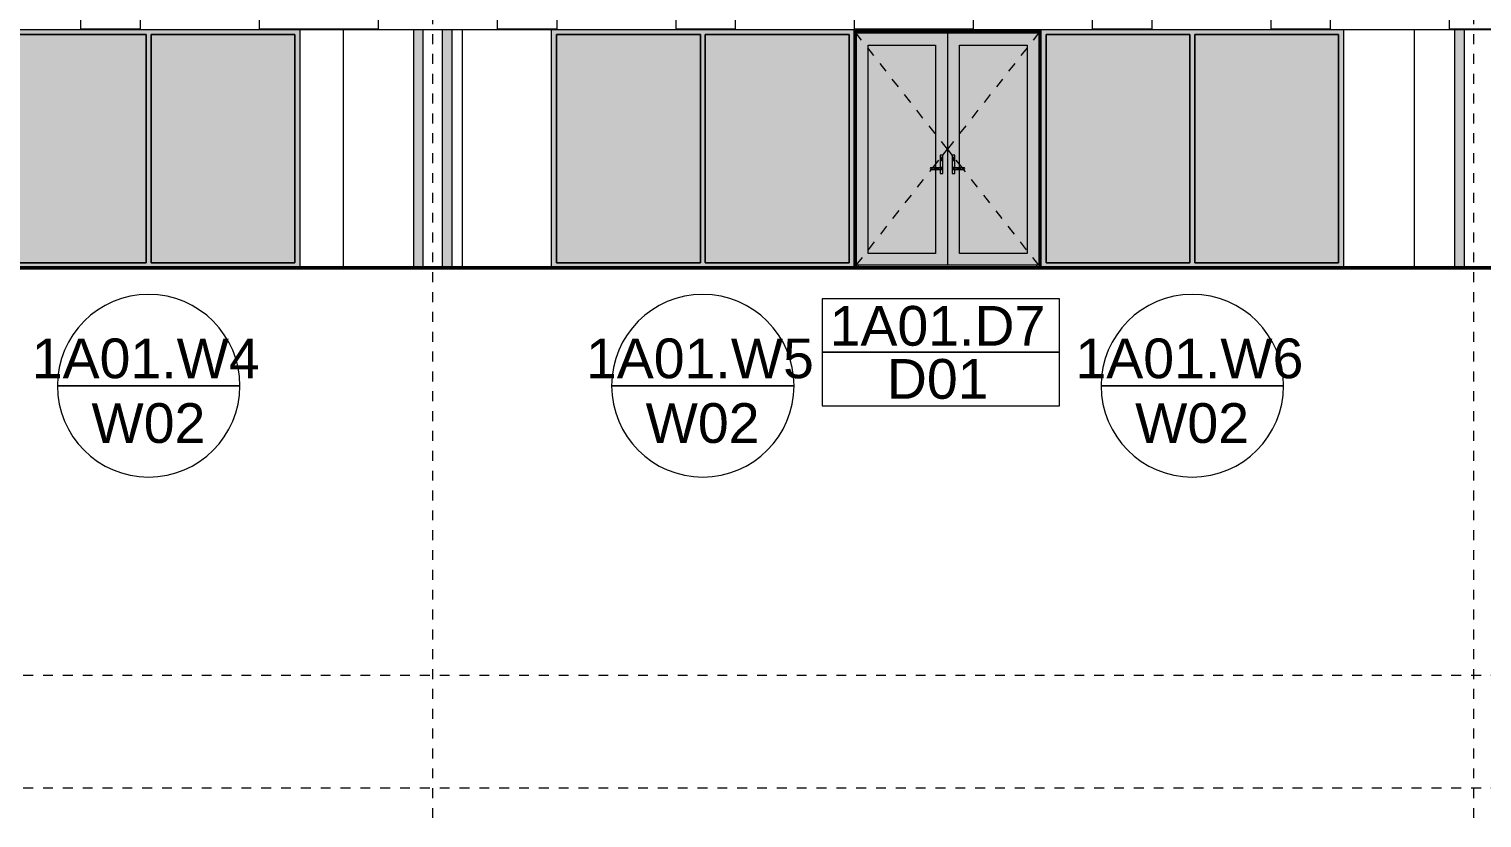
# Model space of a CAD drawing. Header units: metres. Extents: x -2362 to -2010, y -1 to 30.
# Drawn here: x -2056.34 to -2041.69, y -0.3 to 7.65 of the extents above; entities that cross this region are included whole.
import ezdxf

# ---------------------------------------------------------------- set-up
doc = ezdxf.new("R2010")
doc.units = ezdxf.units.M
for name, pattern in [('AEC_Center', [0.024, 0.012, -0.004, 0.004, -0.004]), ('Dash Small', [0.009, 0.003, -0.0015, 0.003, -0.0015]), ('Grid Line', [0.021, 0.012, -0.003, 0.003, -0.003])]:
    doc.linetypes.add(name, pattern=pattern)
for name, color, linetype, lineweight in [('A-DETL', 90, 'Continuous', 50), ('A-DOOR', 31, 'Continuous', 5), ('A-DOOR-FRAM', 31, 'Continuous', 5), ('A-DOOR-GLAZ', 31, 'Continuous', 5), ('A-DOOR-IDEN', 31, 'Continuous', 5), ('A-FLOR-LEVL', 51, 'Continuous', 5), ('A-GLAZ', 151, 'Continuous', 5), ('A-GLAZ-IDEN', 152, 'Continuous', 5), ('A-WALL', 113, 'Continuous', 5), ('A-WALL-PATT', 111, 'Continuous', 5), ('P-SANR-FIXT', 6, 'Continuous', 5), ('S-GRID', 1, 'Continuous', 5)]:
    doc.layers.add(name, color=color, linetype=linetype, lineweight=lineweight)
doc.styles.add('Arial_2', font='arial.ttf', dxfattribs={"height": 0.4})

# ---------------------------------------------------------------- blocks, each defined once
blk = doc.blocks.new('X_Door-Panel-Hinge-Standard - Standard-V278-SOUTH EAST - PART C')
at = {"layer": 'A-DOOR'}
h = blk.add_hatch(color=256, dxfattribs=at)
h.paths.add_polyline_path([(-1598.297, 5.265), (-1597.377, 5.265), (-1597.377, 7.605), (-1598.297, 7.605), (-1598.297, 6.414)])
h.paths.add_polyline_path([(-1597.497, 5.385), (-1598.177, 5.385), (-1598.177, 7.485), (-1597.497, 7.485), (-1597.497, 6.248), (-1597.45, 6.248), (-1597.449, 6.375), (-1597.424, 6.374), (-1597.425, 6.19), (-1597.45, 6.191), (-1597.451, 6.232), (-1597.464, 6.232), (-1597.497, 6.23), (-1597.497, 5.565)])
h.paths.add_polyline_path([(-1597.437, 6.23), (-1597.43, 6.233), (-1597.427, 6.24), (-1597.43, 6.247), (-1597.437, 6.25), (-1597.444, 6.247), (-1597.435, 6.245), (-1597.435, 6.234), (-1597.442, 6.231), (-1597.44, 6.23)])
h.paths.add_polyline_path([(-1597.464, 6.233), (-1597.459, 6.24), (-1597.464, 6.244), (-1597.464, 6.234)])
h.paths.add_polyline_path([(-1597.432, 6.322), (-1597.428, 6.328), (-1597.43, 6.326), (-1597.431, 6.324)])
h.paths.add_polyline_path([(-1597.447, 6.343), (-1597.448, 6.353), (-1597.448, 6.346)])
at = {"layer": 'A-DOOR-GLAZ'}
h = blk.add_hatch(color=256, dxfattribs=at)
h.paths.add_polyline_path([(-1598.177, 5.385), (-1597.497, 5.385), (-1597.497, 6.232), (-1597.543, 6.234), (-1597.545, 6.242), (-1597.542, 6.248), (-1597.533, 6.246), (-1597.521, 6.247), (-1597.497, 6.248), (-1597.497, 7.485), (-1598.177, 7.485), (-1598.177, 5.565)])
h.paths.add_polyline_path([(-1597.515, 6.233), (-1597.516, 6.246), (-1597.521, 6.24), (-1597.516, 6.234)])
at = {"layer": 'A-DOOR', "linetype": 'Dash Small'}
for p, q in [((-1597.377, 6.435), (-1598.297, 7.605)), ((-1597.525, 6.247), (-1597.45, 6.342)), ((-1597.424, 6.375), (-1597.377, 6.435)), ((-1598.297, 5.265), (-1597.536, 6.234))]:
    blk.add_line(p, q, dxfattribs=at)
at = {"layer": 'A-DOOR'}
for p, q in [((-1598.297, 5.265), (-1598.297, 7.605)), ((-1597.377, 7.605), (-1598.297, 7.605)), ((-1598.177, 5.385), (-1598.177, 7.485)), ((-1598.177, 7.485), (-1597.497, 7.485)), ((-1597.497, 7.485), (-1597.497, 6.248)), ((-1597.377, 7.605), (-1597.377, 5.265)), ((-1597.497, 6.233), (-1597.497, 5.385)), ((-1597.497, 5.385), (-1598.177, 5.385)), ((-1597.377, 5.265), (-1598.297, 5.265))]:
    blk.add_line(p, q, dxfattribs=at)
blk = doc.blocks.new('X_Door-Frame-Wood - Standard-3509857-SOUTH EAST - PART C')
at = {"layer": 'A-DOOR-FRAM'}
for p, q in [((-1608.843, 5.24), (-1608.843, 7.64)), ((-1608.823, 7.62), (-1608.823, 5.24)), ((-1608.823, 7.62), (-1606.977, 7.62)), ((-1606.977, 7.62), (-1606.977, 5.24)), ((-1606.957, 5.24), (-1606.957, 7.64)), ((-1608.798, 5.24), (-1608.798, 5.265)), ((-1607.002, 5.265), (-1607.002, 5.24))]:
    blk.add_line(p, q, dxfattribs=at)
blk = doc.blocks.new('X_Door-Handle-Lockwood 4800 Series Lever - Standard-V279-SOUTH EAST - PART C')
at = {"layer": 'A-DOOR'}
h = blk.add_hatch(color=256, dxfattribs=at)
h.paths.add_polyline_path([(-1597.424, 6.374), (-1597.43, 6.324), (-1597.437, 6.321), (-1597.444, 6.324), (-1597.447, 6.331), (-1597.448, 6.346), (-1597.446, 6.348), (-1597.44, 6.353), (-1597.432, 6.352), (-1597.427, 6.348), (-1597.424, 6.373)])
h.paths.add_polyline_path([(-1597.449, 6.19), (-1597.424, 6.191), (-1597.425, 6.375), (-1597.45, 6.374), (-1597.45, 6.248), (-1597.442, 6.249), (-1597.435, 6.25), (-1597.429, 6.245), (-1597.428, 6.237), (-1597.432, 6.231), (-1597.44, 6.23), (-1597.45, 6.232), (-1597.45, 6.191)])
for points in [[(-1597.437, 6.321), (-1597.432, 6.322), (-1597.427, 6.331), (-1597.429, 6.348), (-1597.44, 6.353), (-1597.447, 6.346), (-1597.447, 6.328), (-1597.442, 6.322)], [(-1597.527, 6.24), (-1597.519, 6.242), (-1597.515, 6.247), (-1597.542, 6.246), (-1597.546, 6.24), (-1597.533, 6.24)], [(-1597.542, 6.232), (-1597.535, 6.234), (-1597.523, 6.233), (-1597.516, 6.234), (-1597.523, 6.24), (-1597.546, 6.24), (-1597.542, 6.233)], [(-1597.464, 6.24), (-1597.464, 6.248), (-1597.515, 6.246), (-1597.515, 6.24)], [(-1597.464, 6.232), (-1597.464, 6.24), (-1597.515, 6.238), (-1597.515, 6.232)], [(-1597.454, 6.232), (-1597.435, 6.234), (-1597.434, 6.24), (-1597.46, 6.238), (-1597.464, 6.233), (-1597.458, 6.232)], [(-1597.453, 6.24), (-1597.434, 6.24), (-1597.435, 6.246), (-1597.458, 6.248), (-1597.463, 6.246), (-1597.459, 6.24)]]:
    blk.add_hatch(color=256, dxfattribs=at).paths.add_polyline_path(points)
for p, q in [((-1597.45, 6.374), (-1597.45, 6.248)), ((-1597.425, 6.375), (-1597.449, 6.375)), ((-1597.447, 6.343), (-1597.447, 6.331)), ((-1597.427, 6.331), (-1597.427, 6.343)), ((-1597.424, 6.191), (-1597.424, 6.374)), ((-1597.464, 6.248), (-1597.515, 6.248)), ((-1597.515, 6.232), (-1597.464, 6.232)), ((-1597.45, 6.232), (-1597.45, 6.191)), ((-1597.449, 6.19), (-1597.425, 6.19))]:
    blk.add_line(p, q, dxfattribs=at)
at = {"layer": 'A-DOOR', "flags": 128}
for points in [[(-1597.515, 6.248), (-1597.516, 6.248), (-1597.517, 6.248), (-1597.519, 6.248), (-1597.52, 6.248), (-1597.521, 6.248), (-1597.522, 6.248), (-1597.523, 6.248), (-1597.524, 6.248), (-1597.525, 6.248), (-1597.526, 6.248), (-1597.527, 6.248), (-1597.528, 6.248), (-1597.529, 6.248), (-1597.53, 6.248), (-1597.531, 6.248), (-1597.531, 6.248), (-1597.532, 6.248), (-1597.533, 6.248), (-1597.534, 6.248), (-1597.535, 6.248), (-1597.535, 6.248), (-1597.536, 6.248), (-1597.537, 6.248), (-1597.537, 6.248), (-1597.538, 6.248), (-1597.539, 6.248), (-1597.539, 6.248), (-1597.54, 6.248), (-1597.54, 6.248), (-1597.54, 6.248), (-1597.541, 6.248), (-1597.541, 6.248), (-1597.541, 6.248), (-1597.542, 6.248), (-1597.542, 6.248), (-1597.542, 6.248), (-1597.542, 6.248), (-1597.542, 6.248), (-1597.542, 6.248)], [(-1597.542, 6.232), (-1597.542, 6.232), (-1597.542, 6.232), (-1597.542, 6.232), (-1597.542, 6.232), (-1597.542, 6.232), (-1597.542, 6.232), (-1597.541, 6.232), (-1597.541, 6.232), (-1597.541, 6.232), (-1597.54, 6.232), (-1597.54, 6.232), (-1597.539, 6.232), (-1597.539, 6.232), (-1597.538, 6.232), (-1597.538, 6.232), (-1597.537, 6.232), (-1597.536, 6.232), (-1597.536, 6.232), (-1597.535, 6.232), (-1597.534, 6.232), (-1597.533, 6.232), (-1597.532, 6.232), (-1597.532, 6.232), (-1597.531, 6.232), (-1597.53, 6.232), (-1597.529, 6.232), (-1597.528, 6.232), (-1597.527, 6.232), (-1597.526, 6.232), (-1597.525, 6.232), (-1597.524, 6.232), (-1597.523, 6.232), (-1597.522, 6.232), (-1597.521, 6.232), (-1597.52, 6.232), (-1597.519, 6.232), (-1597.518, 6.232), (-1597.517, 6.232), (-1597.516, 6.232), (-1597.515, 6.232)], [(-1597.437, 6.248), (-1597.437, 6.248), (-1597.437, 6.248), (-1597.437, 6.248), (-1597.438, 6.248), (-1597.438, 6.248), (-1597.438, 6.248), (-1597.438, 6.248), (-1597.439, 6.248), (-1597.439, 6.248), (-1597.439, 6.248), (-1597.44, 6.248), (-1597.44, 6.248), (-1597.441, 6.248), (-1597.441, 6.248), (-1597.442, 6.248), (-1597.443, 6.248), (-1597.443, 6.248), (-1597.444, 6.248), (-1597.445, 6.248), (-1597.445, 6.248), (-1597.446, 6.248), (-1597.447, 6.248), (-1597.448, 6.248), (-1597.449, 6.248), (-1597.45, 6.248), (-1597.451, 6.248), (-1597.452, 6.248), (-1597.453, 6.248), (-1597.454, 6.248), (-1597.455, 6.248), (-1597.456, 6.248), (-1597.457, 6.248), (-1597.458, 6.248), (-1597.459, 6.248), (-1597.46, 6.248), (-1597.461, 6.248), (-1597.462, 6.248), (-1597.463, 6.248), (-1597.464, 6.248), (-1597.464, 6.248)], [(-1597.464, 6.232), (-1597.463, 6.232), (-1597.462, 6.232), (-1597.461, 6.232), (-1597.46, 6.232), (-1597.459, 6.232), (-1597.458, 6.232), (-1597.457, 6.232), (-1597.456, 6.232), (-1597.455, 6.232), (-1597.454, 6.232), (-1597.453, 6.232), (-1597.452, 6.232), (-1597.451, 6.232), (-1597.45, 6.232), (-1597.449, 6.232), (-1597.448, 6.232), (-1597.447, 6.232), (-1597.446, 6.232), (-1597.446, 6.232), (-1597.445, 6.232), (-1597.444, 6.232), (-1597.443, 6.232), (-1597.443, 6.232), (-1597.442, 6.232), (-1597.442, 6.232), (-1597.441, 6.232), (-1597.44, 6.232), (-1597.44, 6.232), (-1597.44, 6.232), (-1597.439, 6.232), (-1597.439, 6.232), (-1597.438, 6.232), (-1597.438, 6.232), (-1597.438, 6.232), (-1597.438, 6.232), (-1597.438, 6.232), (-1597.437, 6.232), (-1597.437, 6.232), (-1597.437, 6.232)]]:
    blk.add_lwpolyline(points, dxfattribs=at)
at = {"layer": 'A-DOOR'}
for centre, radius, start, end in [((-1597.449, 6.374), 0.001, 90, 180), ((-1597.437, 6.343), 0.01, 360, 180), ((-1597.437, 6.331), 0.01, 180, 0), ((-1597.437, 6.331), 0.01, 195, 210), ((-1597.437, 6.343), 0.01, 0, 120), ((-1597.437, 6.331), 0.01, 240, 300), ((-1597.437, 6.331), 0.01, 315, 0), ((-1597.437, 6.343), 0.01, 0, 15), ((-1597.437, 6.343), 0.01, 0, 15), ((-1597.425, 6.374), 0.001, 0, 90), ((-1597.542, 6.24), 0.008, 90, 270), ((-1597.542, 6.24), 0.008, 90, 180), ((-1597.542, 6.24), 0.008, 180, 270), ((-1597.449, 6.191), 0.001, 180, 270), ((-1597.437, 6.24), 0.01, 0, 135), ((-1597.437, 6.24), 0.01, 225, 0), ((-1597.437, 6.24), 0.008, 0, 120), ((-1597.437, 6.24), 0.008, 240, 0), ((-1597.437, 6.24), 0.008, 270, 90), ((-1597.425, 6.191), 0.001, 270, 0)]:
    blk.add_arc(centre, radius, start, end, dxfattribs=at)
blk = doc.blocks.new('Downpipe - L Spreader - 100D-V297-SOUTH EAST - PART C')
at = {"layer": 'P-SANR-FIXT'}
blk.add_hatch(color=256, dxfattribs=at).paths.add_polyline_path([(-1592.226, 5.24), (-1592.163, 5.24), (-1592.165, 7.64), (-1592.263, 7.64), (-1592.261, 5.24), (-1592.226, 5.24)])
for p, q in [((-1592.263, 7.64), (-1592.263, 5.24)), ((-1592.163, 5.24), (-1592.163, 7.64))]:
    blk.add_line(p, q, dxfattribs=at)
blk = doc.blocks.new('Downpipe - L Spreader - 100D-V298-SOUTH EAST - PART C')
at = {"layer": 'P-SANR-FIXT'}
blk.add_hatch(color=256, dxfattribs=at).paths.add_polyline_path([(-1602.435, 5.24), (-1602.373, 5.24), (-1602.375, 7.64), (-1602.473, 7.64), (-1602.471, 5.24), (-1602.436, 5.24)])
for p, q in [((-1602.473, 7.64), (-1602.473, 5.24)), ((-1602.373, 5.24), (-1602.373, 7.64))]:
    blk.add_line(p, q, dxfattribs=at)
blk = doc.blocks.new('Downpipe - L Spreader - 100D-3377907-SOUTH EAST - PART C')
at = {"layer": 'P-SANR-FIXT'}
blk.add_hatch(color=256, dxfattribs=at).paths.add_polyline_path([(-1581.701, 5.24), (-1581.663, 5.24), (-1581.665, 7.64), (-1581.763, 7.64), (-1581.761, 5.24), (-1581.713, 5.24)])
for p, q in [((-1581.763, 7.64), (-1581.763, 5.24)), ((-1581.663, 5.24), (-1581.663, 7.64))]:
    blk.add_line(p, q, dxfattribs=at)
blk = doc.blocks.new('X_Door-Panel-Hinge-Standard - Standard-V305-SOUTH EAST - PART C')
at = {"layer": 'A-DOOR'}
h = blk.add_hatch(color=256, dxfattribs=at)
h.paths.add_polyline_path([(-1597.375, 5.265), (-1596.455, 5.265), (-1596.455, 7.605), (-1597.375, 7.605), (-1597.375, 5.565)])
h.paths.add_polyline_path([(-1596.575, 5.385), (-1597.255, 5.385), (-1597.255, 6.232), (-1597.302, 6.23), (-1597.303, 6.19), (-1597.328, 6.191), (-1597.327, 6.375), (-1597.302, 6.374), (-1597.302, 6.248), (-1597.288, 6.248), (-1597.255, 6.248), (-1597.255, 7.485), (-1596.575, 7.485), (-1596.575, 6.414)])
h.paths.add_polyline_path([(-1597.315, 6.23), (-1597.308, 6.233), (-1597.318, 6.235), (-1597.318, 6.246), (-1597.31, 6.249), (-1597.318, 6.25), (-1597.324, 6.245), (-1597.325, 6.237), (-1597.32, 6.231), (-1597.318, 6.23)])
h.paths.add_polyline_path([(-1597.288, 6.233), (-1597.289, 6.246), (-1597.294, 6.24), (-1597.289, 6.234)])
h.paths.add_polyline_path([(-1597.325, 6.343), (-1597.325, 6.35), (-1597.326, 6.346)])
at = {"layer": 'A-DOOR-GLAZ'}
h = blk.add_hatch(color=256, dxfattribs=at)
h.paths.add_polyline_path([(-1596.575, 5.385), (-1596.575, 7.485), (-1597.255, 7.485), (-1597.255, 6.248), (-1597.21, 6.247), (-1597.207, 6.24), (-1597.211, 6.232), (-1597.22, 6.234), (-1597.232, 6.233), (-1597.255, 6.232), (-1597.255, 5.385), (-1596.591, 5.385)])
h.paths.add_polyline_path([(-1597.237, 6.233), (-1597.232, 6.24), (-1597.237, 6.244), (-1597.237, 6.234)])
at = {"layer": 'A-DOOR', "linetype": 'Dash Small'}
for p, q in [((-1597.375, 6.435), (-1596.455, 7.605)), ((-1597.328, 6.375), (-1597.375, 6.435)), ((-1597.227, 6.247), (-1597.302, 6.342)), ((-1596.455, 5.265), (-1597.216, 6.233))]:
    blk.add_line(p, q, dxfattribs=at)
at = {"layer": 'A-DOOR'}
for p, q in [((-1597.375, 5.265), (-1597.375, 7.605)), ((-1596.455, 7.605), (-1597.375, 7.605)), ((-1597.255, 7.485), (-1596.575, 7.485)), ((-1597.255, 6.248), (-1597.255, 7.485)), ((-1596.575, 7.485), (-1596.575, 5.385)), ((-1596.455, 7.605), (-1596.455, 5.265)), ((-1597.255, 5.385), (-1597.255, 6.233)), ((-1596.575, 5.385), (-1597.255, 5.385)), ((-1596.455, 5.265), (-1597.375, 5.265))]:
    blk.add_line(p, q, dxfattribs=at)
blk = doc.blocks.new('X_Door-Handle-Lockwood 4800 Series Lever - Standard-V306-SOUTH EAST - PART C')
at = {"layer": 'A-DOOR'}
h = blk.add_hatch(color=256, dxfattribs=at)
h.paths.add_polyline_path([(-1597.302, 6.374), (-1597.308, 6.324), (-1597.315, 6.321), (-1597.322, 6.324), (-1597.325, 6.331), (-1597.326, 6.353), (-1597.324, 6.348), (-1597.318, 6.353), (-1597.31, 6.352), (-1597.305, 6.348), (-1597.305, 6.353)])
h.paths.add_polyline_path([(-1597.303, 6.19), (-1597.302, 6.191), (-1597.302, 6.232), (-1597.31, 6.231), (-1597.318, 6.23), (-1597.324, 6.235), (-1597.325, 6.243), (-1597.32, 6.249), (-1597.313, 6.25), (-1597.302, 6.248), (-1597.303, 6.375), (-1597.328, 6.374), (-1597.327, 6.19)])
for points in [[(-1597.315, 6.321), (-1597.31, 6.322), (-1597.305, 6.331), (-1597.307, 6.348), (-1597.313, 6.353), (-1597.324, 6.348), (-1597.325, 6.343), (-1597.325, 6.331), (-1597.32, 6.322)], [(-1597.3, 6.24), (-1597.292, 6.242), (-1597.288, 6.247), (-1597.308, 6.247), (-1597.318, 6.246), (-1597.319, 6.24), (-1597.306, 6.24)], [(-1597.299, 6.232), (-1597.289, 6.234), (-1597.294, 6.24), (-1597.319, 6.24), (-1597.318, 6.234), (-1597.3, 6.232)], [(-1597.237, 6.24), (-1597.237, 6.248), (-1597.288, 6.246), (-1597.288, 6.24)], [(-1597.237, 6.232), (-1597.237, 6.24), (-1597.288, 6.238), (-1597.288, 6.232)], [(-1597.211, 6.232), (-1597.207, 6.24), (-1597.233, 6.238), (-1597.237, 6.233), (-1597.213, 6.233)], [(-1597.226, 6.24), (-1597.207, 6.24), (-1597.211, 6.248), (-1597.218, 6.246), (-1597.229, 6.247), (-1597.236, 6.246), (-1597.229, 6.24)]]:
    blk.add_hatch(color=256, dxfattribs=at).paths.add_polyline_path(points)
for p, q in [((-1597.328, 6.374), (-1597.328, 6.191)), ((-1597.303, 6.375), (-1597.327, 6.375)), ((-1597.325, 6.343), (-1597.325, 6.331)), ((-1597.305, 6.331), (-1597.305, 6.343)), ((-1597.302, 6.248), (-1597.302, 6.374)), ((-1597.327, 6.19), (-1597.303, 6.19)), ((-1597.302, 6.191), (-1597.302, 6.232)), ((-1597.237, 6.248), (-1597.288, 6.248)), ((-1597.288, 6.232), (-1597.237, 6.232))]:
    blk.add_line(p, q, dxfattribs=at)
at = {"layer": 'A-DOOR', "flags": 128}
for points in [[(-1597.288, 6.248), (-1597.289, 6.248), (-1597.29, 6.248), (-1597.292, 6.248), (-1597.293, 6.248), (-1597.294, 6.248), (-1597.295, 6.248), (-1597.296, 6.248), (-1597.297, 6.248), (-1597.298, 6.248), (-1597.299, 6.248), (-1597.3, 6.248), (-1597.301, 6.248), (-1597.302, 6.248), (-1597.303, 6.248), (-1597.304, 6.248), (-1597.304, 6.248), (-1597.305, 6.248), (-1597.306, 6.248), (-1597.307, 6.248), (-1597.308, 6.248), (-1597.308, 6.248), (-1597.309, 6.248), (-1597.31, 6.248), (-1597.31, 6.248), (-1597.311, 6.248), (-1597.312, 6.248), (-1597.312, 6.248), (-1597.313, 6.248), (-1597.313, 6.248), (-1597.313, 6.248), (-1597.314, 6.248), (-1597.314, 6.248), (-1597.314, 6.248), (-1597.315, 6.248), (-1597.315, 6.248), (-1597.315, 6.248), (-1597.315, 6.248), (-1597.315, 6.248), (-1597.315, 6.248)], [(-1597.315, 6.232), (-1597.315, 6.232), (-1597.315, 6.232), (-1597.315, 6.232), (-1597.315, 6.232), (-1597.315, 6.232), (-1597.315, 6.232), (-1597.314, 6.232), (-1597.314, 6.232), (-1597.314, 6.232), (-1597.313, 6.232), (-1597.313, 6.232), (-1597.312, 6.232), (-1597.312, 6.232), (-1597.311, 6.232), (-1597.311, 6.232), (-1597.31, 6.232), (-1597.309, 6.232), (-1597.309, 6.232), (-1597.308, 6.232), (-1597.307, 6.232), (-1597.306, 6.232), (-1597.305, 6.232), (-1597.305, 6.232), (-1597.304, 6.232), (-1597.303, 6.232), (-1597.302, 6.232), (-1597.301, 6.232), (-1597.3, 6.232), (-1597.299, 6.232), (-1597.298, 6.232), (-1597.297, 6.232), (-1597.296, 6.232), (-1597.295, 6.232), (-1597.294, 6.232), (-1597.293, 6.232), (-1597.292, 6.232), (-1597.291, 6.232), (-1597.29, 6.232), (-1597.289, 6.232), (-1597.288, 6.232)], [(-1597.21, 6.248), (-1597.21, 6.248), (-1597.21, 6.248), (-1597.21, 6.248), (-1597.211, 6.248), (-1597.211, 6.248), (-1597.211, 6.248), (-1597.211, 6.248), (-1597.212, 6.248), (-1597.212, 6.248), (-1597.212, 6.248), (-1597.213, 6.248), (-1597.213, 6.248), (-1597.214, 6.248), (-1597.214, 6.248), (-1597.215, 6.248), (-1597.216, 6.248), (-1597.216, 6.248), (-1597.217, 6.248), (-1597.218, 6.248), (-1597.218, 6.248), (-1597.219, 6.248), (-1597.22, 6.248), (-1597.221, 6.248), (-1597.222, 6.248), (-1597.223, 6.248), (-1597.224, 6.248), (-1597.225, 6.248), (-1597.226, 6.248), (-1597.227, 6.248), (-1597.228, 6.248), (-1597.229, 6.248), (-1597.23, 6.248), (-1597.231, 6.248), (-1597.232, 6.248), (-1597.233, 6.248), (-1597.234, 6.248), (-1597.235, 6.248), (-1597.236, 6.248), (-1597.237, 6.248), (-1597.237, 6.248)], [(-1597.237, 6.232), (-1597.236, 6.232), (-1597.235, 6.232), (-1597.234, 6.232), (-1597.233, 6.232), (-1597.232, 6.232), (-1597.231, 6.232), (-1597.23, 6.232), (-1597.229, 6.232), (-1597.228, 6.232), (-1597.227, 6.232), (-1597.226, 6.232), (-1597.225, 6.232), (-1597.224, 6.232), (-1597.223, 6.232), (-1597.222, 6.232), (-1597.221, 6.232), (-1597.22, 6.232), (-1597.219, 6.232), (-1597.219, 6.232), (-1597.218, 6.232), (-1597.217, 6.232), (-1597.216, 6.232), (-1597.216, 6.232), (-1597.215, 6.232), (-1597.215, 6.232), (-1597.214, 6.232), (-1597.213, 6.232), (-1597.213, 6.232), (-1597.213, 6.232), (-1597.212, 6.232), (-1597.212, 6.232), (-1597.211, 6.232), (-1597.211, 6.232), (-1597.211, 6.232), (-1597.211, 6.232), (-1597.211, 6.232), (-1597.21, 6.232), (-1597.21, 6.232), (-1597.21, 6.232)]]:
    blk.add_lwpolyline(points, dxfattribs=at)
at = {"layer": 'A-DOOR'}
for centre, radius, start, end in [((-1597.327, 6.374), 0.001, 90, 180), ((-1597.315, 6.343), 0.01, 0, 180), ((-1597.315, 6.343), 0.01, 60, 180), ((-1597.315, 6.343), 0.01, 165, 180), ((-1597.315, 6.343), 0.01, 165, 180), ((-1597.315, 6.331), 0.01, 180, 0), ((-1597.315, 6.331), 0.01, 180, 225), ((-1597.315, 6.331), 0.01, 240, 300), ((-1597.315, 6.343), 0.01, 0, 30), ((-1597.315, 6.331), 0.01, 330, 345), ((-1597.315, 6.343), 0.01, 0, 15), ((-1597.315, 6.343), 0.01, 0, 15), ((-1597.303, 6.374), 0.001, 0, 90), ((-1597.327, 6.191), 0.001, 180, 270), ((-1597.315, 6.24), 0.01, 45, 180), ((-1597.315, 6.24), 0.01, 180, 315), ((-1597.315, 6.24), 0.008, 90, 270), ((-1597.315, 6.24), 0.008, 60, 180), ((-1597.315, 6.24), 0.008, 180, 300), ((-1597.303, 6.191), 0.001, 270, 0), ((-1597.21, 6.24), 0.008, 270, 90), ((-1597.21, 6.24), 0.008, 0, 90), ((-1597.21, 6.24), 0.008, 270, 0)]:
    blk.add_arc(centre, radius, start, end, dxfattribs=at)
blk = doc.blocks.new('Window Unit_2 Bay - 2400x3050-V308-SOUTH EAST - PART C')
at = {"layer": 'A-GLAZ'}
h = blk.add_hatch(color=256, dxfattribs=at)
h.paths.add_polyline_path([(-1606.957, 5.24), (-1603.907, 5.24), (-1603.907, 7.64), (-1606.957, 7.64), (-1606.957, 5.565)])
h.paths.add_polyline_path([(-1603.957, 5.29), (-1605.407, 5.29), (-1605.407, 7.59), (-1603.957, 7.59), (-1603.957, 6.414)])
h.paths.add_polyline_path([(-1605.457, 5.29), (-1606.907, 5.29), (-1606.907, 7.59), (-1605.457, 7.59), (-1605.457, 6.414)])
h = blk.add_hatch(color=256, dxfattribs=at)
h.paths.add_polyline_path([(-1606.589, 5.29), (-1605.457, 5.29), (-1605.457, 7.59), (-1606.907, 7.59), (-1606.907, 5.29)])
h.paths.add_polyline_path([(-1603.957, 5.29), (-1603.957, 7.59), (-1605.407, 7.59), (-1605.407, 5.29), (-1604.923, 5.29)])
for p, q in [((-1606.957, 5.24), (-1606.957, 7.64)), ((-1603.907, 7.64), (-1603.907, 5.24)), ((-1606.907, 7.59), (-1606.907, 5.29)), ((-1606.907, 7.59), (-1605.457, 7.59)), ((-1605.457, 7.59), (-1606.907, 7.59)), ((-1606.907, 5.29), (-1606.907, 7.59)), ((-1605.457, 5.29), (-1605.457, 7.59)), ((-1605.457, 7.59), (-1605.457, 5.29)), ((-1605.407, 7.59), (-1605.407, 5.29)), ((-1605.407, 7.59), (-1603.957, 7.59)), ((-1603.957, 7.59), (-1605.407, 7.59)), ((-1605.407, 5.29), (-1605.407, 7.59)), ((-1603.957, 5.29), (-1603.957, 7.59)), ((-1603.957, 7.59), (-1603.957, 5.29)), ((-1606.907, 5.29), (-1605.457, 5.29)), ((-1605.457, 5.29), (-1606.907, 5.29)), ((-1605.407, 5.29), (-1603.957, 5.29)), ((-1603.957, 5.29), (-1605.407, 5.29))]:
    blk.add_line(p, q, dxfattribs=at)
blk = doc.blocks.new('Window Unit_2 Bay - 2400x3050-3440899-SOUTH EAST - PART C')
at = {"layer": 'A-GLAZ'}
h = blk.add_hatch(color=256, dxfattribs=at)
h.paths.add_polyline_path([(-1622.347, 5.24), (-1619.343, 5.24), (-1619.343, 7.64), (-1622.393, 7.64), (-1622.393, 5.24)])
h.paths.add_polyline_path([(-1621.587, 5.29), (-1622.343, 5.29), (-1622.343, 7.59), (-1620.893, 7.59), (-1620.893, 5.29)])
h.paths.add_polyline_path([(-1619.92, 5.29), (-1620.843, 5.29), (-1620.843, 7.59), (-1619.393, 7.59), (-1619.393, 5.29)])
h = blk.add_hatch(color=256, dxfattribs=at)
h.paths.add_polyline_path([(-1622.343, 5.29), (-1620.893, 5.29), (-1620.893, 7.59), (-1622.343, 7.59), (-1622.343, 6.414)])
h.paths.add_polyline_path([(-1619.92, 5.29), (-1619.393, 5.29), (-1619.393, 7.59), (-1620.843, 7.59), (-1620.843, 5.29)])
for p, q in [((-1622.393, 5.24), (-1622.393, 7.64)), ((-1619.343, 7.64), (-1619.343, 5.24)), ((-1622.343, 7.59), (-1622.343, 5.29)), ((-1622.343, 7.59), (-1620.893, 7.59)), ((-1620.893, 7.59), (-1622.343, 7.59)), ((-1622.343, 5.29), (-1622.343, 7.59)), ((-1620.893, 5.29), (-1620.893, 7.59)), ((-1620.893, 7.59), (-1620.893, 5.29)), ((-1620.843, 7.59), (-1620.843, 5.29)), ((-1620.843, 7.59), (-1619.393, 7.59)), ((-1619.393, 7.59), (-1620.843, 7.59)), ((-1620.843, 5.29), (-1620.843, 7.59)), ((-1619.393, 5.29), (-1619.393, 7.59)), ((-1619.393, 7.59), (-1619.393, 5.29)), ((-1622.343, 5.29), (-1620.893, 5.29)), ((-1620.893, 5.29), (-1622.343, 5.29)), ((-1620.843, 5.29), (-1619.393, 5.29)), ((-1619.393, 5.29), (-1620.843, 5.29))]:
    blk.add_line(p, q, dxfattribs=at)
blk = doc.blocks.new('AA_DOOR_MARK _ TYPE MARK_HA2 - Mark _ Type Mark-1751130-SOUTH EAST - PART C')
at = {"layer": 'A-DOOR-IDEN'}
for p, q in [((-1646.184, 4.928), (-1648.578, 4.928)), ((-1648.578, 4.928), (-1648.578, 4.388)), ((-1646.184, 4.388), (-1646.184, 4.928)), ((-1648.578, 4.388), (-1646.184, 4.388)), ((-1646.184, 4.388), (-1648.578, 4.388)), ((-1648.578, 4.388), (-1648.578, 3.848)), ((-1646.184, 3.848), (-1646.184, 4.388)), ((-1648.578, 3.848), (-1646.184, 3.848))]:
    blk.add_line(p, q, dxfattribs=at)
blk = doc.blocks.new('AA_WINDOW_TYPE MARK _ PRECINCT - Mark _ Type Mark-3459970-SOUTH EAST - PART C')
at = {"layer": 'A-GLAZ-IDEN'}
for p, q in [((-1640.238, 4.051), (-1638.398, 4.051)), ((-1638.398, 4.051), (-1640.238, 4.051))]:
    blk.add_line(p, q, dxfattribs=at)
for start, end in [(360, 180), (180, 360)]:
    blk.add_arc((-1639.318, 4.051), 0.92, start, end, dxfattribs=at)

msp = doc.modelspace()

# ---------------------------------------------------------------- hatches: boundary and pattern name
at = {"layer": 'A-WALL-PATT'}
h = msp.add_hatch(dxfattribs=at)
h.set_pattern_fill('FP_194', color=256, style=0, pattern_type=2)
h.set_pattern_definition([(90, (-2103.2196, 7.64), (-6, 4e-16), [1.2, -1.2]), (90, (-2102.0196, 7.64), (-6, 4e-16), [1.2, -1.2]), (90, (-2100.8196, 7.64), (-6, 4e-16), [1.2, -1.2]), (90, (-2102.0196, 8.84), (-6, 4e-16), [1.2, -1.2]), (90, (-2100.8196, 8.84), (-6, 4e-16), [1.2, -1.2]), (180, (-2102.0196, 8.84), (-3e-16, -2.4), [1.2, -4.8]), (180, (-2100.8196, 10.04), (-3e-16, -2.4), [1.2, -4.8]), (90, (-2100.8196, 7.64), (-6, 4e-16), [1.2, -1.2]), (90, (-2099.6196, 7.64), (-6, 4e-16), [1.2, -1.2]), (90, (-2099.0196, 7.64), (-6, 4e-16), [1.2, -1.2]), (90, (-2099.6196, 8.84), (-6, 4e-16), [1.2, -1.2]), (90, (-2099.0196, 8.84), (-6, 4e-16), [1.2, -1.2]), (180, (-2099.6196, 8.84), (-3e-16, -2.4), [1.2, -4.8]), (180, (-2099.0196, 10.04), (-3e-16, -2.4), [0.6, -5.4]), (90, (-2103.8196, 7.64), (-6, 4e-16), [1.2, -1.2]), (90, (-2103.2196, 7.64), (-6, 4e-16), [1.2, -1.2]), (90, (-2103.8196, 8.84), (-6, 4e-16), [1.2, -1.2]), (90, (-2103.2196, 8.84), (-6, 4e-16), [1.2, -1.2]), (180, (-2103.8196, 8.84), (-3e-16, -2.4), [1.2, -4.8]), (180, (-2103.2196, 10.04), (-3e-16, -2.4), [0.6, -5.4]), (90, (-2103.2196, 7.64), (-6, 4e-16), [1.2, -1.2]), (90, (-2105.0196, 7.64), (-6, 4e-16), [1.2, -1.2])])
h.paths.add_polyline_path([(-2105.02, 7.64), (-2030.703, 7.64), (-2030.703, 7.845), (-2031.205, 7.845), (-2031.205, 7.651), (-2031.337, 7.651), (-2031.337, 7.717), (-2031.276, 7.717), (-2031.276, 7.845), (-2041.766, 7.845), (-2041.766, 7.717), (-2041.705, 7.717), (-2041.705, 7.651), (-2041.837, 7.651), (-2041.837, 7.717), (-2041.776, 7.717), (-2041.776, 7.845), (-2052.205, 7.845), (-2052.205, 7.651), (-2052.337, 7.651), (-2052.337, 7.717), (-2052.276, 7.717), (-2052.276, 7.845), (-2062.705, 7.845), (-2062.705, 7.651), (-2062.838, 7.651), (-2062.838, 7.768), (-2062.777, 7.768), (-2062.777, 7.845), (-2073.205, 7.845), (-2073.205, 7.651), (-2073.338, 7.651), (-2073.338, 7.768), (-2073.277, 7.768), (-2073.277, 7.845), (-2083.766, 7.845), (-2083.766, 7.768), (-2083.706, 7.768), (-2083.705, 7.651), (-2083.838, 7.651), (-2083.838, 7.768), (-2083.777, 7.768), (-2083.777, 7.845), (-2094.266, 7.845), (-2094.266, 7.717), (-2094.205, 7.717), (-2094.205, 7.651), (-2094.337, 7.651), (-2094.337, 7.717), (-2094.276, 7.717), (-2094.276, 7.845), (-2104.705, 7.845), (-2104.705, 7.651), (-2104.837, 7.651), (-2104.837, 7.717), (-2104.776, 7.717), (-2104.776, 7.845), (-2104.91, 7.845), (-2104.91, 7.824), (-2104.931, 7.824), (-2104.931, 7.867), (-2104.94, 7.871), (-2104.95, 7.879), (-2104.961, 7.895), (-2104.963, 7.903), (-2104.965, 7.93), (-2104.963, 8.035), (-2104.93, 8.035), (-2104.931, 8.118), (-2105.02, 8.118), (-2105.02, 7.651)])
h.paths.add_polyline_path([(-2052.205, 7.717), (-2052.205, 7.845), (-2052.266, 7.845), (-2052.266, 7.717)])
h.paths.add_polyline_path([(-2031.266, 7.717), (-2031.205, 7.717), (-2031.205, 7.845), (-2031.266, 7.845), (-2031.266, 7.827)])
h.paths.add_polyline_path([(-2104.766, 7.717), (-2104.705, 7.717), (-2104.705, 7.845), (-2104.766, 7.845), (-2104.766, 7.827)])
h.paths.add_polyline_path([(-2073.206, 7.717), (-2073.205, 7.717), (-2073.206, 7.758)])
h.paths.add_polyline_path([(-2062.705, 7.717), (-2062.706, 7.845), (-2062.766, 7.845), (-2062.766, 7.768), (-2062.706, 7.768), (-2062.706, 7.717)])
h.paths.add_polyline_path([(-2073.206, 7.768), (-2073.206, 7.845), (-2073.266, 7.845), (-2073.266, 7.768)])
h.paths.add_polyline_path([(-2046.071, 8.251), (-2046.071, 8.899), (-2049.261, 8.251), (-2046.293, 8.251)])
h = msp.add_hatch(dxfattribs=at)
h.set_pattern_fill('FP_195', color=256, style=0, pattern_type=2)
h.set_pattern_definition([(90, (-2104.7696, 5.24), (-1.2, 7e-17), []), (180, (-2104.7696, 5.24), (-4e-16, -3), [])])
h.paths.add_polyline_path([(-2104.77, 5.24), (-2104.675, 5.24), (-2104.675, 7.64), (-2104.77, 7.64), (-2104.77, 5.353)])
h.paths.add_polyline_path([(-2078.465, 5.24), (-2075.447, 5.24), (-2075.447, 5.926), (-2075.737, 5.928), (-2075.737, 6.046), (-2075.037, 6.044), (-2075.037, 5.926), (-2075.327, 5.926), (-2075.327, 5.24), (-2073.465, 5.24), (-2073.465, 7.64), (-2078.465, 7.64), (-2078.465, 6.414)])
h.paths.add_polyline_path([(-2073.365, 5.24), (-2073.175, 5.24), (-2073.175, 7.64), (-2073.365, 7.64), (-2073.365, 5.353)])
h.paths.add_polyline_path([(-2073.075, 5.24), (-2072.095, 5.24), (-2072.095, 7.64), (-2073.075, 7.64), (-2073.075, 5.353)])
h.paths.add_polyline_path([(-2069.045, 5.24), (-2069.035, 5.24), (-2069.035, 7.63), (-2067.169, 7.63), (-2067.169, 5.24), (-2067.159, 5.24), (-2067.159, 7.64), (-2069.045, 7.64), (-2069.045, 5.565)])
h.paths.add_polyline_path([(-2062.965, 5.24), (-2062.965, 7.64), (-2064.109, 7.64), (-2064.109, 5.24), (-2064.049, 5.24)])
h.paths.add_polyline_path([(-2104.575, 5.24), (-2104.385, 5.24), (-2104.385, 7.34), (-2103.455, 7.34), (-2103.455, 5.24), (-2101.03, 5.24), (-2101.03, 7.64), (-2104.575, 7.64), (-2104.575, 5.353)])
h.paths.add_polyline_path([(-2062.865, 5.24), (-2062.675, 5.24), (-2062.675, 7.64), (-2062.865, 7.64), (-2062.865, 5.353)])
h.paths.add_polyline_path([(-2062.575, 5.24), (-2061.595, 5.24), (-2061.595, 7.64), (-2062.575, 7.64), (-2062.575, 5.353)])
h.paths.add_polyline_path([(-2058.545, 5.24), (-2058.535, 5.24), (-2058.535, 7.63), (-2056.669, 7.63), (-2056.669, 5.24), (-2056.659, 5.24), (-2056.659, 7.64), (-2058.545, 7.64), (-2058.545, 6.414)])
h.paths.add_polyline_path([(-2083.369, 5.24), (-2083.265, 5.24), (-2083.265, 7.64), (-2083.575, 7.64), (-2083.575, 5.24)])
h.paths.add_polyline_path([(-2083.675, 5.24), (-2083.675, 7.64), (-2083.865, 7.64), (-2083.865, 5.24), (-2083.786, 5.24)])
h.paths.add_polyline_path([(-2083.965, 5.24), (-2083.965, 7.64), (-2084.53, 7.64), (-2084.53, 5.24), (-2083.994, 5.24)])
h.paths.add_polyline_path([(-2053.609, 5.24), (-2052.465, 5.24), (-2052.465, 7.64), (-2053.609, 7.64), (-2053.609, 6.414)])
h.paths.add_polyline_path([(-2094.68, 5.24), (-2094.465, 5.24), (-2094.465, 7.64), (-2094.68, 7.64), (-2094.68, 6.414)])
h.paths.add_polyline_path([(-2052.365, 5.24), (-2052.175, 5.24), (-2052.175, 7.64), (-2052.365, 7.64), (-2052.365, 5.353)])
h.paths.add_polyline_path([(-2052.075, 5.24), (-2051.071, 5.24), (-2051.071, 7.64), (-2052.075, 7.64), (-2052.075, 5.565)])
h.paths.add_polyline_path([(-2048.021, 5.24), (-2048.011, 5.24), (-2048.011, 7.63), (-2046.145, 7.63), (-2046.145, 5.24), (-2046.135, 5.24), (-2046.135, 7.64), (-2048.021, 7.64), (-2048.021, 6.414)])
h.paths.add_polyline_path([(-2031.175, 5.24), (-2031.175, 6.44), (-2031.27, 6.44), (-2031.27, 7.64), (-2031.365, 7.64), (-2031.365, 5.24), (-2031.296, 5.24)])
h.paths.add_polyline_path([(-2043.085, 5.24), (-2041.965, 5.24), (-2041.965, 7.64), (-2043.085, 7.64), (-2043.085, 6.414)])
h.paths.add_polyline_path([(-2041.865, 5.24), (-2041.675, 5.24), (-2041.675, 7.64), (-2041.865, 7.64), (-2041.865, 5.353)])
h.paths.add_polyline_path([(-2041.575, 5.24), (-2040.595, 5.24), (-2040.595, 7.64), (-2041.575, 7.64), (-2041.575, 5.353)])
h.paths.add_polyline_path([(-2031.465, 5.24), (-2031.465, 7.64), (-2032.609, 7.64), (-2032.609, 5.24), (-2031.504, 5.24)])
h.paths.add_polyline_path([(-2035.659, 5.24), (-2035.659, 7.64), (-2037.545, 7.64), (-2037.545, 5.24), (-2037.535, 5.24), (-2037.535, 7.63), (-2035.669, 7.63), (-2035.669, 5.24)])
h.paths.add_polyline_path([(-2087.557, 5.24), (-2087.557, 6.29), (-2093.51, 6.29), (-2093.51, 7.64), (-2094.075, 7.64), (-2094.075, 5.24), (-2087.952, 5.24)])
h.paths.add_polyline_path([(-2094.365, 5.24), (-2094.175, 5.24), (-2094.175, 7.64), (-2094.365, 7.64), (-2094.365, 5.353)])

# ---------------------------------------------------------------- linework, layer by layer
at = {"layer": 'A-DETL'}
msp.add_line((-2014.632, 5.24), (-2116.57, 5.24), dxfattribs=at)
at = {"layer": 'A-FLOR-LEVL', "linetype": 'AEC_Center'}
for p, q in [((-2126.971, 7.64), (-2009.517, 7.64)), ((-2126.971, 5.24), (-2009.517, 5.24)), ((-2126.399, 1.134), (-2009.517, 1.134)), ((-2126.399, 0), (-2009.517, 0))]:
    msp.add_line(p, q, dxfattribs=at)
at = {"layer": 'A-WALL'}
for p, q in [((-2105.02, 7.64), (-2030.703, 7.64)), ((-2053.609, 7.64), (-2053.609, 5.24)), ((-2051.071, 5.24), (-2051.071, 7.64)), ((-2048.021, 7.64), (-2048.021, 5.24)), ((-2048.011, 7.63), (-2046.145, 7.63)), ((-2048.011, 5.24), (-2048.011, 7.63)), ((-2046.145, 7.63), (-2046.145, 5.24)), ((-2046.135, 5.24), (-2046.135, 7.64)), ((-2043.085, 7.64), (-2043.085, 5.24))]:
    msp.add_line(p, q, dxfattribs=at)
at = {"layer": 'S-GRID', "linetype": 'Grid Line'}
for p, q in [((-2052.27, -0.305), (-2052.27, 24.961)), ((-2041.77, -0.305), (-2041.77, 24.961))]:
    msp.add_line(p, q, dxfattribs=at)

# ---------------------------------------------------------------- block references
at = {"layer": 'A-DOOR'}
for name in ['X_Door-Panel-Hinge-Standard - Standard-V278-SOUTH EAST - PART C', 'X_Door-Panel-Hinge-Standard - Standard-V305-SOUTH EAST - PART C', 'X_Door-Handle-Lockwood 4800 Series Lever - Standard-V279-SOUTH EAST - PART C', 'X_Door-Handle-Lockwood 4800 Series Lever - Standard-V306-SOUTH EAST - PART C']:
    msp.add_blockref(name, (-449.702, 0), dxfattribs=at)
at = {"layer": 'A-DOOR-FRAM'}
msp.add_blockref('X_Door-Frame-Wood - Standard-3509857-SOUTH EAST - PART C', (-439.178, 0), dxfattribs=at)
at = {"layer": 'A-DOOR-IDEN'}
msp.add_blockref('AA_DOOR_MARK _ TYPE MARK_HA2 - Mark _ Type Mark-1751130-SOUTH EAST - PART C', (-399.764, 0), dxfattribs=at)
at = {"layer": 'A-GLAZ'}
for name, p in [('Window Unit_2 Bay - 2400x3050-V308-SOUTH EAST - PART C', (-449.702, 0)), ('Window Unit_2 Bay - 2400x3050-3440899-SOUTH EAST - PART C', (-428.678, 0)), ('Window Unit_2 Bay - 2400x3050-V308-SOUTH EAST - PART C', (-439.178, 0))]:
    msp.add_blockref(name, p, dxfattribs=at)
at = {"layer": 'A-GLAZ-IDEN'}
for p in [(-415.816, 0), (-410.228, 0), (-405.292, 0)]:
    msp.add_blockref('AA_WINDOW_TYPE MARK _ PRECINCT - Mark _ Type Mark-3459970-SOUTH EAST - PART C', p, dxfattribs=at)
at = {"layer": 'P-SANR-FIXT'}
for name, p in [('Downpipe - L Spreader - 100D-3377907-SOUTH EAST - PART C', (-470.702, 0)), ('Downpipe - L Spreader - 100D-V298-SOUTH EAST - PART C', (-449.702, 0)), ('Downpipe - L Spreader - 100D-V297-SOUTH EAST - PART C', (-449.702, 0))]:
    msp.add_blockref(name, p, dxfattribs=at)

# ---------------------------------------------------------------- texts
at = {"layer": 'A-DOOR-IDEN', "char_height": 0.4, "attachment_point": 1, "style": 'Arial_2'}
for s, insert, width in [('1A01.D7', (-2048.267, 4.855), 2.69367), ('D01', (-2047.69, 4.32), 1.26667)]:
    msp.add_mtext(s, dxfattribs=dict(at, insert=insert, width=width))
at = {"layer": 'A-GLAZ-IDEN', "char_height": 0.4, "attachment_point": 1, "style": 'Arial_2'}
for s, insert, width in [('1A01.W4', (-2056.312, 4.527), 2.87004), ('1A01.W5', (-2050.724, 4.527), 2.87004), ('1A01.W6', (-2045.788, 4.527), 2.87004), ('W02', (-2055.711, 3.875), 1.44304), ('W02', (-2050.123, 3.875), 1.44304), ('W02', (-2045.187, 3.875), 1.44304)]:
    msp.add_mtext(s, dxfattribs=dict(at, insert=insert, width=width))

doc.saveas('drawing.dxf')
